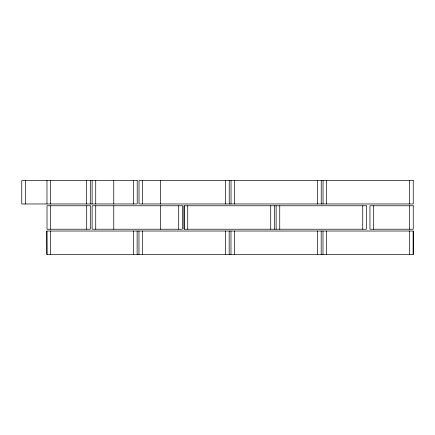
<?xml version="1.0" encoding="UTF-8"?>
<svg xmlns="http://www.w3.org/2000/svg" width="435" height="435" viewBox="0 0 435 435"><rect width="100%" height="100%" fill="white"/><g stroke="black" fill="none" stroke-linecap="round" stroke-linejoin="round"><path stroke-width="0.65" d="M46.866 231.028L413.234 231.028L413.234 254.486L46.866 254.486L46.866 231.028L46.991 254.486M413.201 231.028L413.201 254.486M409.639 180.514L409.639 203.971M409.639 205.771L409.639 229.229M409.591 231.028L409.591 254.486M373.556 205.771L373.556 229.229M362.736 205.771L362.736 229.229M326.652 180.514L326.652 203.971M326.598 231.028L326.598 254.486M323.042 180.514L323.042 203.971M322.993 231.028L322.993 254.486M321.237 180.514L321.237 203.971M321.188 231.028L321.188 254.486M317.632 180.514L317.632 203.971M317.577 231.028L317.577 254.486M279.743 205.771L279.743 229.229M276.133 205.771L276.133 229.229M274.333 205.771L274.333 229.229M270.722 205.771L270.722 229.229M234.639 180.514L234.639 203.971M234.59 231.028L234.59 254.486M231.028 180.514L231.028 203.971M230.98 231.028L230.98 254.486M229.229 180.514L229.229 203.971M229.174 231.028L229.174 254.486M225.618 180.514L225.618 203.971M225.569 231.028L225.569 254.486M187.73 205.771L187.73 229.229M184.125 205.771L184.125 229.229M178.709 205.771L178.709 229.229M160.667 180.514L160.667 203.971M160.667 205.771L160.667 229.229M142.626 180.514L142.626 203.971M142.577 231.028L142.577 254.486M138.966 231.028L138.966 254.486M137.134 231.028L137.134 254.486M133.605 180.514L133.605 203.971M133.529 231.028L133.529 254.486M113.763 180.514L113.763 203.971M113.763 205.771L113.763 229.229M95.722 180.514L95.722 203.971M95.722 205.771L95.722 229.229M92.111 180.514L92.111 203.971M90.306 180.514L90.273 203.971M86.701 205.771L86.701 229.229M86.663 180.514L86.663 203.971M50.58 180.514L50.58 203.971M50.618 205.771L50.618 229.229M50.536 231.028L50.536 254.486M46.975 180.514L46.975 203.971M25.36 180.514L25.36 203.971M137.215 180.514L21.75 180.514L21.75 203.971L137.215 203.971L137.215 180.514M413.25 180.514L139.021 180.514L139.021 203.971L413.25 203.971L413.25 180.514M90.306 205.771L47.007 205.771L47.007 229.229L90.306 229.229L90.306 205.771M182.319 205.771L92.111 205.771L92.111 229.229L182.319 229.229L182.319 205.771M366.341 205.771L184.07 205.771L184.07 229.229L366.341 229.229L366.341 205.771M413.25 205.771L369.951 205.771L369.951 229.229L413.25 229.229L413.25 205.771"/></g></svg>
